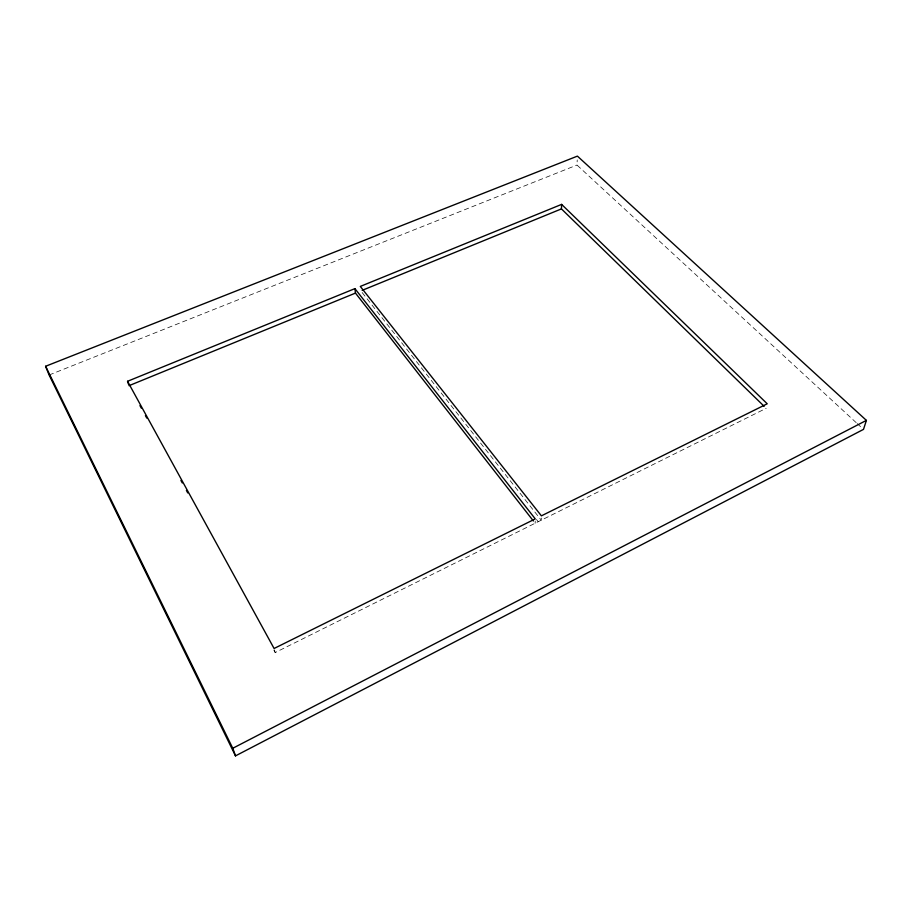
<?xml version="1.0" encoding="UTF-8"?>
<svg xmlns="http://www.w3.org/2000/svg" width="912" height="912" viewBox="0 0 912 912"><rect width="100%" height="100%" fill="white"/><g stroke="black" fill="none" stroke-linecap="round" stroke-linejoin="round"><path stroke-width="0.68" stroke-dasharray="4.56 3.42" d="M535.162 523.237L535.207 521.06M541.329 518.027L541.261 520.193L360.856 290.894M856.186 422.632L576.977 165.049L577.228 159.942M273.828 650.062L275.185 652.559L766.194 408.302M49.111 375.003L576.977 165.049M857.223 423.601L861.407 427.454M536.461 519.475L538.217 521.71M274.455 649.846L275.185 652.559"/><path stroke-width="1.37" d="M764.165 406.319L561.439 208.894L561.61 204.391L360.308 286.425L541.397 515.85L767.231 403.788L561.61 204.391M866.4 420.386L863.504 429.381L235.501 755.877L49.111 375.003L45.6 366.271L577.41 156.123L866.4 420.386L232.777 748.273L235.501 755.877M129.025 385.673L355.463 293.094L533.406 520.991M362.167 290.358L561.439 208.894M127.543 381.284L354.905 288.625L535.264 518.894L274.09 648.489L127.543 381.284L128.66 384.579M139.958 405.623L141.314 408.12M145.418 415.61L146.786 418.095M180.929 480.453L182.297 482.95M186.401 490.428L187.758 492.925M45.6 366.271L232.777 748.273M354.905 288.625L355.463 293.094"/></g></svg>
